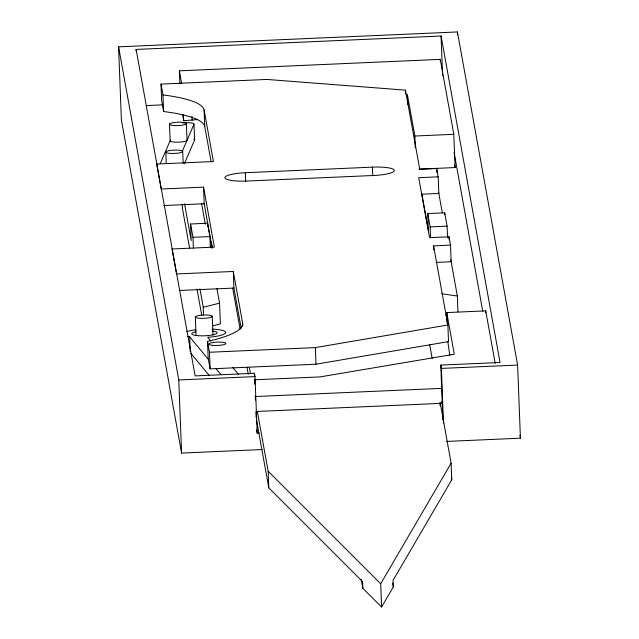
<?xml version="1.0" encoding="UTF-8"?>
<svg xmlns="http://www.w3.org/2000/svg" width="639" height="639" viewBox="0 0 639 639"><rect width="100%" height="100%" fill="white"/><g stroke="black" fill="none" stroke-linecap="round" stroke-linejoin="round"><path stroke-width="0.96" d="M160.285 163.504L170.453 139.957M182.227 151.467L193.992 124.23A8.483 1.677 -2.2 0 0 182.642 122.928M184.399 163.624L194.599 140.013L193.992 124.23M361.243 579.469L362.832 588.287L381.595 607.05L380.7 583.782L451.118 463.171L440.143 402.466M451.118 463.171L451.757 479.793L393.073 580.3L393.328 586.945L381.595 607.05M203.545 315.139L203.242 307.231L219.584 303.15L216.925 288.453M212.691 325.842L220.375 323.925L219.584 303.15M421.293 194.232L438.825 193.457L438.186 176.843L436.685 168.512L419.743 169.255L405.445 90.139L266.902 79.444L161.012 84.092L162.969 94.923A113.335 22.397 -2.2 0 1 204.097 109.9L213.426 161.539L156.675 164.031L161.188 189.016L203.545 187.155L214.377 247.117L172.027 248.978L176.54 273.963L233.299 271.463L242.628 323.102A113.335 22.397 -2.2 0 1 207.515 341.434L209.472 352.257L315.362 347.6L447.883 324.987L433.585 245.879L450.527 245.128L451.166 261.75L436.221 262.405M207.515 341.434L208.154 358.048L210.111 368.871L316.001 364.222L448.522 341.609L447.883 324.987M182.594 114.844L183.657 120.723L197.675 119.549M262.309 449.529L181.588 453.075L121.386 119.956L118.574 46.839L457.412 31.95L517.614 365.069L520.426 438.186L446.677 441.429M136.195 51.408L136.123 49.427L441.07 36.024L500.065 362.481L440.774 365.085L442.867 419.663M179.855 83.541L179.367 70.833L440.271 59.363L453.818 134.318L455.096 167.554L419.048 169.135M146.267 105.579L162.21 104.876M407.714 104.357L407.331 94.388L414.855 136.027L453.818 134.318M245.336 172.722L372.401 167.138A21.207 4.193 -2.2 0 1 394.327 170.373A21.207 4.193 -2.2 0 1 373.903 175.469L246.838 181.053A21.207 4.193 -2.2 0 1 224.912 177.818A21.207 4.193 -2.2 0 1 245.336 172.722L245.672 181.524M438.186 176.843L418.705 177.698L429.544 237.66L449.025 236.805L450.527 245.128M163.8 205.542L204.184 203.769L212.044 247.293M184.543 203.777L191.205 240.607L190.566 223.985L207.507 223.243L209.911 236.566L210.327 247.317M421.836 193.929L428.386 230.184L427.747 213.562L444.688 212.819L447.1 226.142L447.548 237.876M190.566 223.985L192.97 237.309L209.911 236.566M427.747 213.562L430.159 226.885L447.1 226.142M179.168 290.489L233.93 288.085L241.151 328.023M447.172 323.334L446.757 312.583L485.72 310.866L495.225 363.431M259.17 433.018L257.19 433.106L255.017 376.611L254.41 373.28L195.119 375.884L136.123 49.427M118.574 46.839L178.776 379.957L255.017 376.611M440.774 365.085L441.373 368.415L517.614 365.069M254.29 379.798L320.067 376.906L454.281 354.222L446.757 312.583M255.296 396.539L441.509 388.36M255.88 411.5L442.244 403.305L441.908 401.444M441.773 293.764L457.364 296.057L457.971 311.888M445.495 314.963L447.444 315.251M187.746 336.441L189.655 336.801L208.482 359.549M257.349 411.492L268.148 471.215L380.7 583.782M256.574 420.27L268.779 487.829L362.577 581.642L362.832 588.287M210.862 341.05L207.731 337.272L211.221 337.001A21.207 4.193 -2.2 0 0 225.615 332.592A21.207 4.193 -2.2 0 0 212.132 329.093M232.78 367.521L238.411 374.326M216.022 368.647L221.038 374.71M190.885 353.343L209.089 375.333M519.89 435.247L520.426 438.186M454.049 152.33L482.749 311.145M454.569 164.63L455.096 167.554M438.673 192.611L442.348 212.963M450.83 259.897L457.364 296.057M449.792 355.556L447.883 341.905M429.704 344.701L432.18 358.407M451.398 477.836L451.757 479.793M392.618 583.024L393.328 586.945M249.386 367.433L250.448 373.304M204.097 109.9L204.736 126.522L211.078 161.595M232.692 288.093L240.12 329.221M247.021 367.401L248.259 374.254M256.582 429.775L257.19 433.106M211.381 242.173L212.436 248.004M179.367 70.833L181.676 83.565M201.589 203.609L205.311 224.185M199.911 288.812L203.242 307.231M189.591 248.052L182.371 208.074L182.219 204.121M196.988 289.004L201.748 315.323M204.736 126.522A113.335 22.397 -2.2 0 0 163.608 111.537L161.651 100.714L161.012 84.092M485.72 310.866L485.8 312.822M457.412 31.95L457.524 34.913M449.025 236.805L449.137 239.737M441.07 36.024L442.444 71.712M442.523 73.693L442.595 75.674M440.271 59.363L440.351 61.32M444.688 212.819L444.76 214.776M436.685 168.512L436.836 172.426M441.373 368.415L443.466 422.938M439.975 402.882L440.087 405.765M433.585 245.879L433.737 249.785M430.159 226.885L430.566 237.644M414.855 136.027L415.302 147.761M405.445 90.139L405.597 94.053M372.401 167.138L372.737 175.941M315.362 347.6L316.001 364.222M268.148 471.215L268.779 487.829M254.41 373.28L254.49 375.261M254.642 379.223L254.833 384.183M255.288 396.076L255.44 400.038M255.919 412.459L256.103 417.267M242.628 323.102L242.74 326.034M233.299 271.463L233.93 288.085M211.245 242.181L211.469 248.044M212.252 316.449A8.483 1.677 -2.2 0 1 199.128 318.238A8.483 1.677 -2.2 0 1 199.999 315.307A8.483 1.677 -2.2 0 1 212.252 316.449L212.971 335.148M207.507 223.243L207.619 226.174M203.545 187.155L204.184 203.769M209.472 352.257L210.111 368.871M191.98 116.498L192.131 120.348M192.97 237.309L193.385 248.06M195.326 316.88L196.045 335.571M186.388 123.726A8.483 1.677 -2.2 0 1 173.089 125.452A8.483 1.677 -2.2 0 1 174.359 122.504A8.483 1.677 -2.2 0 1 186.388 123.726L187.027 140.348A8.483 1.677 -2.2 0 1 177.85 142.209A8.483 1.677 -2.2 0 1 170.142 140.676L169.503 124.062M183.433 114.86L183.657 120.723M182.722 151.619A8.483 1.677 -2.2 0 1 169.375 153.32A8.483 1.677 -2.2 0 1 170.741 150.381A8.483 1.677 -2.2 0 1 182.722 151.619L183.169 163.4M189.655 336.801L190.222 351.602M178.776 379.957L181.588 453.075M165.836 151.93L166.292 163.712M162.969 94.923L163.608 111.537M186.82 331.593A21.207 4.193 -2.2 0 1 195.917 329.756M212.164 330.994A12.724 2.516 -2.2 0 1 216.845 333.366A12.724 2.516 -2.2 0 1 207.188 335.635L203.881 335.818A12.724 2.516 -2.2 0 1 192.019 334.285L191.724 333.638A12.724 2.516 -2.2 0 1 195.838 331.745M193.833 139.19A8.483 1.677 -2.2 0 1 194.599 140.013M212.42 345.324A8.483 1.677 -2.2 0 0 225.831 343.646A8.483 1.677 -2.2 0 0 213.945 342.376A8.483 1.677 -2.2 0 0 212.42 345.324"/></g></svg>
